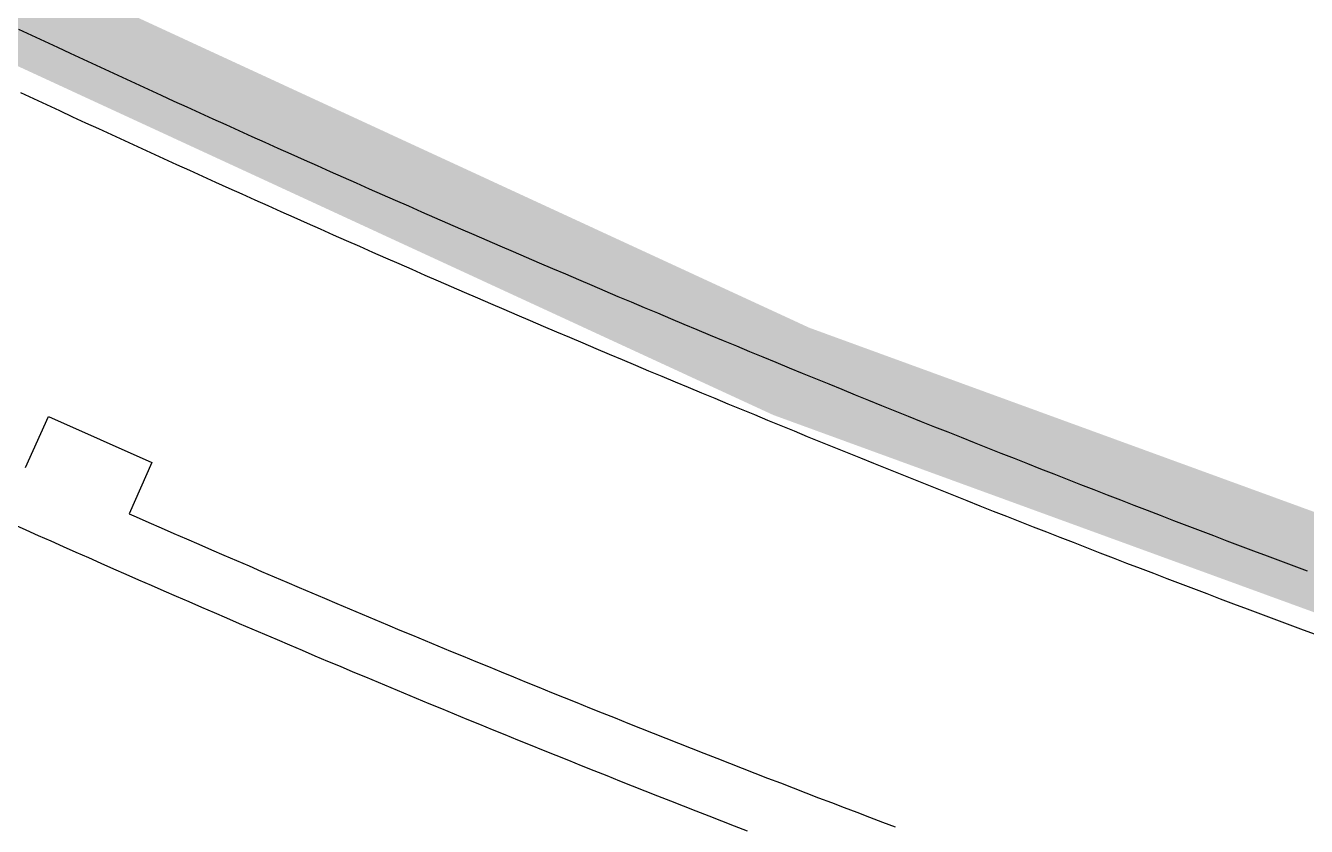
# Model space of a CAD drawing. Header units: millimetres. Extents: x 50357 to 985146, y 723188 to 1803594.
# Drawn here: x 832202.48 to 832209.26, y 818167.08 to 818171.33 of the extents above; entities that cross this region are included whole.
import ezdxf

# ---------------------------------------------------------------- set-up
doc = ezdxf.new("R2010")
doc.units = ezdxf.units.MM
doc.header["$LTSCALE"] = 3
doc.header["$MEASUREMENT"] = 0
for name, pattern in [('DIVIDE', [1.25, 0.5, -0.25, 0, -0.25, 0, -0.25]), ('PHANTOM2', [1.25, 0.625, -0.125, 0.125, -0.125, 0.125, -0.125]), ('x-boundary$0$DGN Style 4', [76.563414, 38.257796, -19.128898, 0.047822, -19.128898])]:
    doc.linetypes.add(name, pattern=pattern)
for name, color, linetype in [('00-TITLEBOX', 7, 'Continuous'), ('LWK-STEPS', 8, 'Continuous'), ('UAJ-00XREF', 7, 'Continuous')]:
    doc.layers.add(name, color=color, linetype=linetype)
doc.layers.add('LWK-GA_PLANTERWALL', color=8, linetype='Continuous', lineweight=30)
doc.layers.add('x-boundary$0$AR-SIMS_BL_', color=7, linetype='x-boundary$0$DGN Style 4', true_color=0xff0505)

# ---------------------------------------------------------------- blocks, each defined once
blk = doc.blocks.new('3A35X-MAGP-P-LD-00-0')
at = {"layer": 'LWK-GA_PLANTERWALL'}
for points, elevation in [([(834514814.1, 818168673.9), (834514880.6, 818168644.1), (834514946.9, 818168614.5), (834515013.2, 818168584.9), (834515079.3, 818168555.5), (834515145.9, 818168525.9), (834515212.3, 818168496.5), (834515278.5, 818168467.3), (834515345.2, 818168437.9), (834515411.7, 818168408.7), (834515478.2, 818168379.6), (834515544.5, 818168350.6), (834515611.3, 818168321.4), (834515677.6, 818168292.6), (834515744.2, 818168263.7), (834515810.9, 818168234.8), (834515877.7, 818168205.9), (834515944.4, 818168177.2), (834516011.1, 818168148.5), (834516078, 818168119.8), (834516144.6, 818168091.3), (834516211.4, 818168062.8), (834516278.1, 818168034.5), (834516344.9, 818168006.1), (834516411.9, 818167977.7), (834516478.8, 818167949.5), (834516545.6, 818167921.4), (834516612.7, 818167893.1), (834516679.7, 818167865.1), (834516746.6, 818167837), (834516813.8, 818167809), (834516880.7, 818167781.2), (834516947.8, 818167753.4), (834517014.9, 818167725.6), (834517082, 818167697.9), (834517149.1, 818167670.2), (834517216.3, 818167642.6), (834517283.5, 818167615.1), (834517350.7, 818167587.6), (834517417.9, 818167560.2), (834517485.2, 818167532.9), (834517552.5, 818167505.6), (834517619.7, 818167478.5), (834517687, 818167451.3), (834517754.5, 818167424.1), (834517821.9, 818167397.1), (834517889.2, 818167370.2), (834517956.8, 818167343.1), (834518024.1, 818167316.4), (834518091.7, 818167289.5), (834518159.2, 818167262.7), (834518226.7, 818167236), (834518294.3, 818167209.4), (834518361.9, 818167182.9), (834518429.5, 818167156.4), (834518497.1, 818167129.9), (834518564.8, 818167103.6), (834518632.4, 818167077.2), (834518700, 818167051.1)], -0.1), ([(834514880.1, 818168973.1), (834515001.2, 818169244.5), (834515549.1, 818169000), (834515428.2, 818168729.2)], -0.3), ([(834515428.2, 818168729.2), (834515466, 818168712.5), (834515532.1, 818168683.5), (834515598.5, 818168654.4), (834515664.8, 818168625.4), (834515731.1, 818168596.4), (834515797.2, 818168567.7), (834515863.7, 818168538.9), (834515930.2, 818168510.1), (834515996.5, 818168481.4), (834516063, 818168452.8), (834516129.4, 818168424.2), (834516196.1, 818168395.6), (834516262.6, 818168367.1), (834516329, 818168338.8), (834516395.4, 818168310.5), (834516462.1, 818168282.2), (834516528.7, 818168254), (834516595.3, 818168225.9), (834516662.1, 818168197.8), (834516728.7, 818168169.8), (834516795.6, 818168141.8), (834516862.3, 818168113.8), (834516929, 818168086), (834516995.8, 818168058.3), (834517062.6, 818168030.6), (834517129.6, 818168002.8), (834517196.5, 818167975.2), (834517263.3, 818167947.6), (834517330.1, 818167920.2), (834517397.1, 818167892.8), (834517464.1, 818167865.3), (834517530.9, 818167838.1), (834517598, 818167810.9), (834517665.1, 818167783.7), (834517732.1, 818167756.6), (834517799.3, 818167729.5), (834517866.3, 818167702.5), (834517933.5, 818167675.6), (834518000.7, 818167648.6), (834518067.9, 818167621.8), (834518134.9, 818167595.1), (834518202.4, 818167568.3), (834518269.7, 818167541.6), (834518336.8, 818167515.1), (834518404, 818167488.6), (834518471.4, 818167462.2), (834518539, 818167435.7), (834518606.2, 818167409.4), (834518673.7, 818167383.1), (834518741.1, 818167356.8), (834518808.2, 818167330.8), (834518876.2, 818167304.6), (834518943.4, 818167278.5), (834519010.8, 818167252.7), (834519078.6, 818167226.7), (834519146.2, 818167200.8), (834519213.6, 818167175), (834519281.3, 818167149.3), (834519349, 818167123.6), (834519416.5, 818167098), (834519484.1, 818167072.6)], -0.1)]:
    blk.add_lwpolyline(points, dxfattribs=dict(at, elevation=elevation))
blk.add_polyline3d([(834521702.8, 818168093.3, 0), (834521631.7, 818168119.8, 0), (834521560.6, 818168146.3, 0), (834521489.7, 818168172.9, 0), (834521418.8, 818168199.5, 0), (834521348, 818168226.1, 0), (834521277.1, 818168252.8, 0), (834521206, 818168279.6, 0), (834521135.1, 818168306.5, 0), (834521064.4, 818168333.4, 0), (834520993.6, 818168360.4, 0), (834520923, 818168387.3, 0), (834520852.1, 818168414.4, 0), (834520781.3, 818168441.5, 0), (834520710.5, 818168468.7, 0), (834520639.8, 818168496, 0), (834520569.1, 818168523.3, 0), (834520498.5, 818168550.7, 0), (834520427.9, 818168578.1, 0), (834520357.3, 818168605.6, 0), (834520286.6, 818168633.2, 0), (834520216.2, 818168660.7, 0), (834520145.7, 818168688.3, 0), (834520074.9, 818168716, 0), (834520004.5, 818168743.8, 0), (834519934, 818168771.7, 0), (834519863.6, 818168799.6, 0), (834519793.3, 818168827.4, 0), (834519722.7, 818168855.5, 0), (834519652.3, 818168883.6, 0), (834519582, 818168911.6, 0), (834519511.7, 818168939.8, 0), (834519441.3, 818168968, 0), (834519371.1, 818168996.3, 0), (834519300.8, 818169024.7, 0), (834519230.5, 818169053.1, 0), (834519160.3, 818169081.6, 0), (834519090.1, 818169110.1, 0), (834519019.9, 818169138.7, 0), (834518949.8, 818169167.2, 0), (834518879.5, 818169196, 0), (834518809.4, 818169224.8, 0), (834518739.4, 818169253.6, 0), (834518669.4, 818169282.5, 0), (834518599.4, 818169311.3, 0), (834518529.4, 818169340.3, 0), (834518459.4, 818169369.3, 0), (834518389.3, 818169398.5, 0), (834518319.4, 818169427.7, 0), (834518249.5, 818169456.8, 0), (834518179.7, 818169486.1, 0), (834518109.8, 818169515.4, 0), (834518040, 818169544.8, 0), (834517970.2, 818169574.2, 0), (834517900.3, 818169603.7, 0), (834517830.5, 818169633.3, 0), (834517760.7, 818169662.9, 0), (834517691, 818169692.6, 0), (834517621.5, 818169722.3, 0), (834517551.8, 818169752, 0), (834517482.1, 818169781.9, 0), (834517412.4, 818169811.8, 0), (834517342.8, 818169841.8, 0), (834517273.4, 818169871.7, 0), (834517203.8, 818169901.8, 0), (834517134.2, 818169932, 0), (834517064.7, 818169962.1, 0), (834516995.2, 818169992.4, 0), (834516925.6, 818170022.7, 0), (834516856.3, 818170053.1, 0), (834516786.9, 818170083.5, 0), (834516717.5, 818170113.9, 0), (834516648.1, 818170144.5, 0), (834516578.9, 818170175, 0), (834516509.5, 818170205.7, 0), (834516440.3, 818170236.4, 0), (834516371, 818170267.1, 0), (834516301.8, 818170297.9, 0), (834516232.5, 818170328.8, 0), (834516163.3, 818170359.8, 0), (834516094.2, 818170390.7, 0), (834516025, 818170421.8, 0), (834515956.1, 818170452.8, 0), (834515887.2, 818170483.9, 0), (834515817.8, 818170515.2, 0), (834515748.8, 818170546.5, 0), (834515679.9, 818170577.7, 0), (834515610.9, 818170609.1, 0), (834515541.8, 818170640.6, 0), (834515473.1, 818170672, 0), (834515404.2, 818170703.6, 0), (834515335.3, 818170735.2, 0), (834515266.3, 818170766.9, 0), (834515197.6, 818170798.6, 0), (834515128.9, 818170830.3, 0), (834515059.9, 818170862.2, 0), (834514991.3, 818170894, 0), (834514922.5, 818170926, 0), (834514853.9, 818170958, 0)], dxfattribs=at)
at = {"layer": 'LWK-STEPS', "ltscale": 0.5, "elevation": 0}
blk.add_lwpolyline([(834521665.7, 818168427.3), (834521595, 818168453.8), (834521524.3, 818168480.3), (834521453.6, 818168506.9), (834521382.9, 818168533.5), (834521312.2, 818168560.2), (834521241.6, 818168587), (834521171, 818168613.8), (834521100.4, 818168640.7), (834521029.9, 818168667.6), (834520959.3, 818168694.6), (834520888.8, 818168721.6), (834520818.3, 818168748.7), (834520747.8, 818168775.9), (834520677.4, 818168803.1), (834520607, 818168830.4), (834520536.5, 818168857.7), (834520466.2, 818168885.1), (834520395.8, 818168912.6), (834520325.5, 818168940.1), (834520255.1, 818168967.6), (834520184.8, 818168995.2), (834520114.6, 818169022.9), (834520044.3, 818169050.7), (834519974.1, 818169078.5), (834519903.9, 818169106.3), (834519833.7, 818169134.2), (834519763.6, 818169162.2), (834519693.4, 818169190.2), (834519623.3, 818169218.3), (834519553.2, 818169246.4), (834519483.2, 818169274.6), (834519413.1, 818169302.9), (834519343.1, 818169331.2), (834519273.1, 818169359.6), (834519203.1, 818169388), (834519133.2, 818169416.5), (834519063.2, 818169445), (834518993.3, 818169473.6), (834518923.5, 818169502.3), (834518853.6, 818169531), (834518783.8, 818169559.8), (834518714, 818169588.6), (834518644.2, 818169617.5), (834518574.4, 818169646.4), (834518504.7, 818169675.4), (834518435, 818169704.5), (834518365.3, 818169733.6), (834518295.6, 818169762.8), (834518226, 818169792), (834518156.4, 818169821.3), (834518086.8, 818169850.6), (834518017.2, 818169880), (834517947.6, 818169909.5), (834517878.1, 818169939), (834517808.6, 818169968.6), (834517739.2, 818169998.2), (834517669.7, 818170027.9), (834517600.3, 818170057.6), (834517530.9, 818170087.4), (834517461.5, 818170117.3), (834517392.2, 818170147.2), (834517322.8, 818170177.2), (834517253.5, 818170207.2), (834517184.2, 818170237.3), (834517115, 818170267.4), (834517045.8, 818170297.6), (834516976.6, 818170327.9), (834516907.4, 818170358.2), (834516838.2, 818170388.6), (834516769.1, 818170419), (834516700, 818170449.5), (834516630.9, 818170480), (834516561.9, 818170510.6), (834516492.8, 818170541.3), (834516423.8, 818170572), (834516354.9, 818170602.7), (834516285.9, 818170633.6), (834516217, 818170664.4), (834516148.1, 818170695.4), (834516079.2, 818170726.4), (834516010.4, 818170757.4), (834515941.5, 818170788.5), (834515872.7, 818170819.7), (834515804, 818170850.9), (834515735.2, 818170882.1), (834515666.5, 818170913.5), (834515597.8, 818170944.9), (834515529.1, 818170976.3), (834515460.5, 818171007.8), (834515391.8, 818171039.4), (834515323.3, 818171071), (834515254.7, 818171102.6), (834515186.1, 818171134.4), (834515117.6, 818171166.1), (834515049.1, 818171198), (834514980.7, 818171229.9), (834514912.2, 818171261.8), (834514843.8, 818171293.8)], dxfattribs=at)

msp = doc.modelspace()

# ---------------------------------------------------------------- hatches: boundary and pattern name
h = msp.add_hatch()
h.set_pattern_fill('NET3', color=256, scale=18)
h.set_pattern_definition([(273.99891, (834525.5252, 818208.8837), (2.244522, 0.1569093), []), (333.99891, (834525.5252, 818208.8837), (0.9863736, 2.0222678), []), (33.99891, (834525.5252, 818208.8837), (-1.2581485, 1.8653585), [])])
edge = h.paths.add_edge_path()
edge.add_arc((832246.0451, 818268.9728), 117.4715, 237.761019, 253.81498)
edge.add_line((832213.3011, 818156.1571), (832213.1253, 818155.3418))
edge.add_line((832213.1253, 818155.3418), (832213.9663, 818155.2143))
edge.add_line((832213.9663, 818155.2143), (832211.5657, 818144.3196))
edge.add_line((832211.5657, 818144.3196), (832220.0467, 818142.4509))
edge.add_line((832220.0467, 818142.4509), (832227.8682, 818142.9709))
edge.add_line((832227.8682, 818142.9709), (832228.1955, 818143.4369))
edge.add_line((832228.1955, 818143.4369), (832228.9489, 818133.2615))
edge.add_line((832228.9489, 818133.2615), (832222.4697, 818132.7812))
edge.add_line((832222.4697, 818132.7812), (832222.8925, 818127.0768))
edge.add_line((832222.8925, 818127.0768), (832225.0417, 818127.2361))
edge.add_line((832225.0417, 818127.2361), (832225.1705, 818125.4987))
edge.add_line((832225.1705, 818125.4987), (832229.4999, 818125.8197))
edge.add_line((832229.4999, 818125.8197), (832230.9488, 818106.2519))
edge.add_line((832230.9488, 818106.2519), (832188, 818103.0685))
edge.add_line((832188, 818103.0685), (832186.0985, 818129.4005))
edge.add_line((832186.0985, 818129.4005), (832198.0579, 818130.2871))
edge.add_line((832198.0579, 818130.2871), (832197.5912, 818136.5839))
edge.add_line((832197.5912, 818136.5839), (832185.6378, 818135.6978))
edge.add_line((832185.6378, 818135.6978), (832185.2447, 818141.0009))
edge.add_line((832185.2447, 818141.0009), (832185.4958, 818141.0194))
edge.add_line((832185.4958, 818141.0194), (832183.3797, 818169.6118))

# ---------------------------------------------------------------- linework, layer by layer
at = {"linetype": 'PHANTOM2', "ltscale": 60, "const_width": 0.25}
msp.add_lwpolyline([(832197.2472, 817903.2275), (832181.244, 818132.2001), (832182.8149, 818132.3099), (832180.0368, 818172.006), (832178.3771, 818173.101), (832177.2692, 818188.9415), (832177.27, 818188.9421, -0.000019), (832177.2713, 818188.9412), (832180.4036, 818186.3755), (832185.342, 818181.813, 0.125108), (832233.9061, 818161.6929), (832258.1564, 818158.5084), (832293.5563, 818157.5669), (832293.5566, 818157.5666), (832293.5594, 818157.5668), (832317.7457, 818158.3824), (832320.6905, 818158.5888), (832324.4065, 818105.5105), (832330.3918, 818105.9295), (832333.8837, 818056.0516), (832327.8978, 818055.6325), (832330.9916, 818011.4407)], format="xyb", dxfattribs=at)
at = {"layer": 'x-boundary$0$AR-SIMS_BL_', "linetype": 'DIVIDE', "ltscale": 100, "const_width": 0.5, "flags": 128}
msp.add_lwpolyline([(832733.8677, 817983.187), (832239.8277, 817919.53), (832111.5897, 817870.527), (832102.8647, 817865.696), (832071.0667, 817838.339), (832060.9327, 817828.353), (832043.9047, 817806.204), (832031.5907, 817785.985), (832027.0217, 817778.228), (832022.2117, 817763.541), (832017.1137, 817754.386), (832010.1317, 817751.133), (831944.2867, 817748.878), (831920.5817, 817748.661), (831890.3287, 817748.836), (831857.3377, 817749.703), (831793.2247, 817749.39), (831782.7147, 817750.288), (831768.4667, 817753.147), (831767.5387, 817754.682), (831763.1397, 817754.941), (831756.0777, 817749.278), (831747.1057, 817748.673), (831732.0137, 817752.193), (831700.5497, 817774.957, -0.08687), (831642.5587, 817841.557), (831638.9727, 817849.526), (831637.5927, 817873.199), (831638.1037, 817999.932), (831638.7017, 818019.469), (831638.1897, 818024.558), (831638.1857, 818042.647), (831636.5817, 818071.095), (831637.9567, 818103.034, -0.094063), (831663.1482, 818171.0835, -0.090278), (831696.8787, 818209.372), (831697.3417, 818241.21, -0.01891), (831698.8777, 818271.75), (831927.6277, 818271.919), (832016.4187, 818399.497), (832054.1647, 818373.349), (832043.4187, 818358.183), (832033.6477, 818343.554), (832028.4887, 818336.18), (832018.7477, 818321.969), (832027.9817, 818315.216), (832024.2167, 818309.828), (832016.1397, 818297.509), (832009.6507, 818288.942, -0.175206), (832002.8297, 818286.336), (831993.9417, 818287.923, 0.232326), (831980.8217, 818283.101, 0.136232), (831973.5537, 818270.395), (831964.7687, 818250.389), (831958.5877, 818237.545), (831952.2467, 818226.052), (831940.2547, 818207.069), (831930.3427, 818191.422), (831917.6227, 818171.079), (831905.9867, 818151.816), (831901.8247, 818145.524), (831897.1537, 818137.723), (831863.4657, 818082.258), (831855.9057, 818069.588), (831847.0977, 818055.423, 0.210785), (831845.5377, 818024.07, 0.180305), (831862.8517, 818003.891, 0.172158), (831887.3727, 817999.157, 0.10219), (831901.0037, 818003.679), (831908.7767, 818008.735), (831924.1967, 818018.98), (831951.9687, 818037.348), (831984.6707, 818058.952), (831998.0117, 818067.872), (832040.1507, 818095.842, 0.082119), (832048.1607, 818101.886, -0.011134), (832057.6547, 818110.415), (832066.4007, 818118.816), (832071.2177, 818114.163), (832075.0527, 818117.774), (832082.3727, 818124.931), (832102.6847, 818144.448), (832110.8387, 818152.193), (832113.8157, 818152.175), (832115.9387, 818156.445, -0.685975), (832121.4247, 818155.332, -0.095987), (832121.3627, 818152.667), (832125.8727, 818169.874), (832147.2697, 818175.04, -0.242354), (832132.2207, 818128.772), (832182.8127, 818132.308), (832180.0367, 818172.006), (832186.3537, 818180.933, 0.103945), (832221.2897, 818164.791, 0.028149), (832248.1107, 818159.716), (832258.4757, 818156.56, 0.012181), (832267.7447, 818154.03, 0.011817), (832277.2727, 818153.626, 0.018959), (832315.2027, 818154.46), (832318.1327, 818155.389), (832322.1467, 818155.668), (832325.1767, 818155.154, 0.004979), (832335.1617, 818156.042), (832348.4387, 818157.365, -0.02316), (832380.4749, 818159.0629), (832536.2257, 818160.097), (832540.8247, 818160.197), (832544.8747, 818160.663), (832548.8037, 818161.751, 0.088944), (832555.8397, 818167.266, 0.091283), (832560.3477, 818174.674, 0.061858), (832561.6897, 818180.136), (832568.2817, 818180.535), (832592.3357, 818180.912, 0.077341), (832596.7813, 818172.2777, 0.267473), (832607.6208, 818167.4601, 0.036377), (832624.8358, 818170.543, 0.249423), (832636.9877, 818181.612), (832653.7147, 818181.874), (832779.4037, 818189.748), (832807.2827, 818191.557), (832809.3927, 818186.835, 0.073697), (832813.4987, 818181.809), (832894.8667, 818194.473), (832896.2917, 818185.317), (832909.6707, 818190.193), (832915.0797, 818191.158, 0.049054), (832944.2797, 818199.396), (833024.6097, 818204.417, -0.062186), (833024.1026, 818151.7194, 0.055712), (833022.9411, 818100.1676), (833023.5867, 818092.916), (833026.8787, 818073.766), (833029.8137, 818056.387), (833033.6357, 818019.358), (832953.8737, 818008.057), (832858.3697, 817999.878), (832809.5267, 817993.58), (832809.6067, 817992.704), (832779.5267, 817988.807), (832767.8847, 817987.084), (832759.4597, 817986.218), (832733.9507, 817982.99)], format="xyb", close=True, dxfattribs=at)

# ---------------------------------------------------------------- next in the draw order: block references
at = {"layer": 'UAJ-00XREF', "ltscale": 0.5, "xscale": 0.0009999999999999998, "yscale": 0.0009999999999999998, "zscale": 0.0009999999999999998, "rotation": 359.9752874263863}
msp.add_blockref('3A35X-MAGP-P-LD-00-0', (-2665.2105, 360.0263, -0.0001), dxfattribs=at)

# ---------------------------------------------------------------- next in the draw order: linework, layer by layer
at = {"layer": '00-TITLEBOX', "color": 96, "linetype": 'DIVIDE', "ltscale": 100, "const_width": 0.5}
msp.add_lwpolyline([(832183.3797, 818169.6118, 0.070163), (832213.3011, 818156.1571), (832213.1253, 818155.3418), (832227.2219, 818152.1892), (832227.8724, 818143.4138), (832228.1955, 818143.4369), (832228.9489, 818133.2615), (832222.4697, 818132.7812), (832222.8925, 818127.0768), (832225.0417, 818127.2361), (832225.1705, 818125.4987), (832229.4999, 818125.8197), (832230.9488, 818106.2519), (832188, 818103.0685), (832186.0985, 818129.4005), (832198.0579, 818130.2871), (832197.5912, 818136.5839), (832185.6378, 818135.6978), (832185.2447, 818141.0009), (832185.4958, 818141.0194), (832183.3797, 818169.6118)], format="xyb", dxfattribs=at)

doc.saveas('drawing.dxf')
